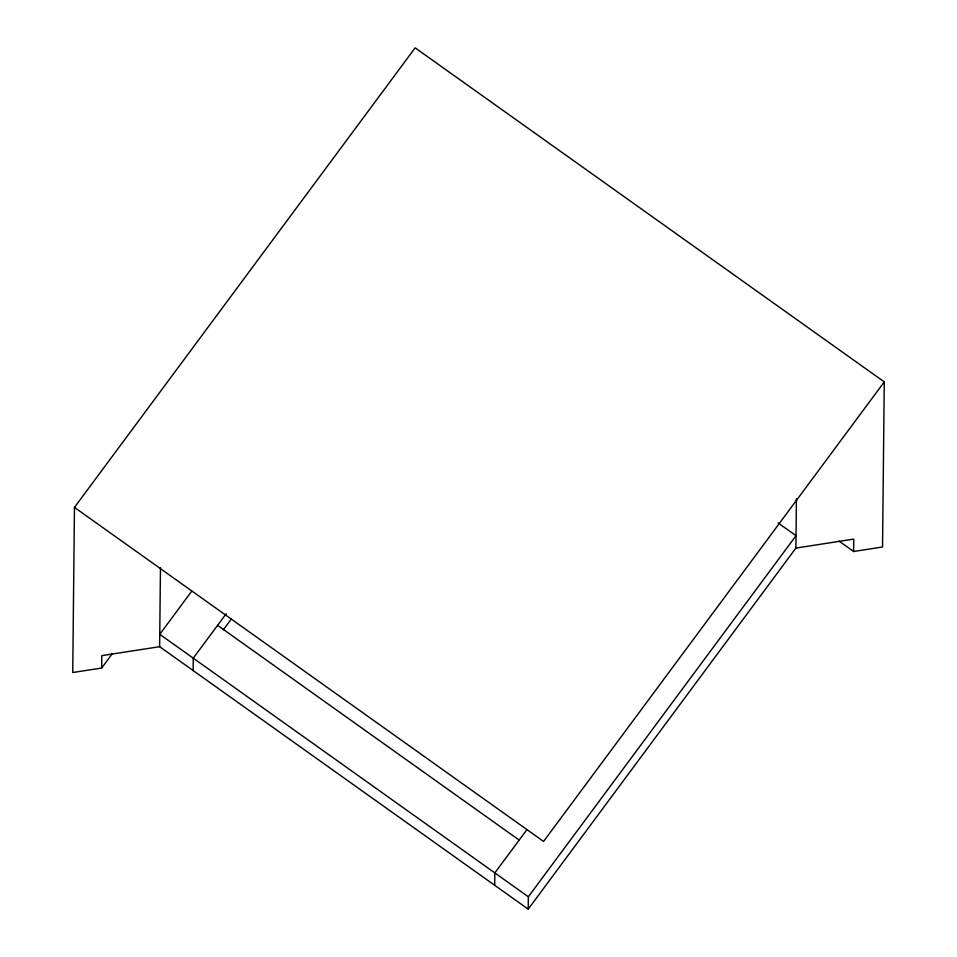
<?xml version="1.0" encoding="UTF-8"?>
<svg xmlns="http://www.w3.org/2000/svg" width="957" height="957" viewBox="0 0 957 957"><rect width="100%" height="100%" fill="white"/><g stroke="black" fill="none" stroke-linecap="round" stroke-linejoin="round"><path stroke-width="1.44" d="M839.014 541.088L853.608 551.483L882.533 547.009L884.268 381.891L415.147 47.85L74.467 507.401L72.732 672.52L101.657 668.046L112.328 653.655M101.657 668.046L101.789 655.653L159.628 646.693L528.216 909.15L795.901 548.074L796.415 498.8M159.628 646.693L160.465 567.561M193.135 670.546L193.266 658.165L226.175 613.784M494.709 885.285L494.841 872.904L526.852 829.719M528.216 909.15L528.348 896.769L796.033 535.681L778.077 522.905M853.608 551.483L853.74 539.102L795.901 548.074M191.771 591.127L159.759 634.312L528.348 896.769M223.376 629.766L231.379 618.964M884.268 381.891L543.576 841.442L74.467 507.401M217.598 625.34L519.173 840.079"/></g></svg>
